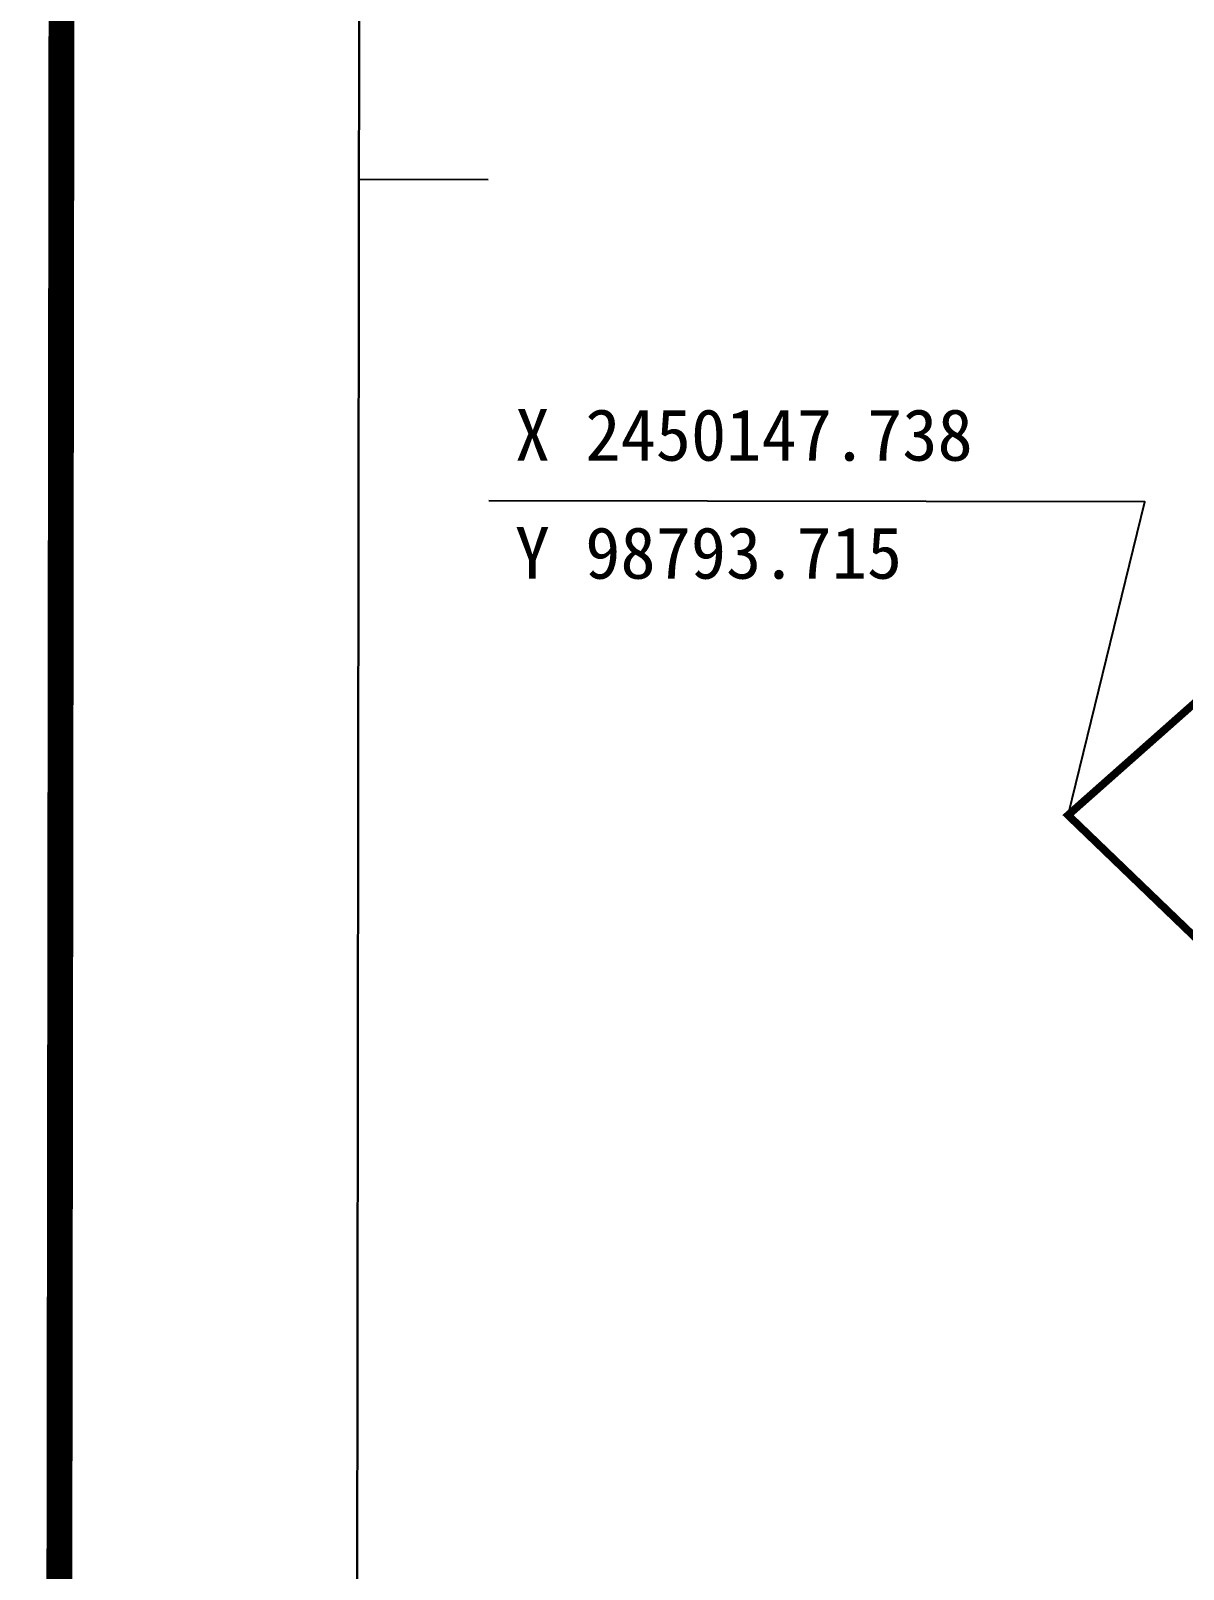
# Model space of a CAD drawing. Extents: x 99002 to 478558, y 2449839 to 2450453.
# Drawn here: x 478199.39 to 478221.65, y 2450087.06 to 2450116.78 of the extents above; entities that cross this region are included whole.
import ezdxf
from ezdxf.enums import TextEntityAlignment as Align

# ---------------------------------------------------------------- set-up
doc = ezdxf.new("R2010")
doc.units = 0
doc.header["$LTSCALE"] = 0.5
doc.layers.get('0').update_dxf_attribs({"linetype": 'CONTINUOUS'})
for name, color, linetype in [('GCD', 1, 'CONTINUOUS'), ('TK', 7, 'CONTINUOUS'), ('用地红线', 10, 'CONTINUOUS')]:
    doc.layers.add(name, color=color, linetype=linetype)
doc.styles.add('HZ', font='STXIHEI.TTF', dxfattribs={"width": 0.8})
doc.styles.add('方正中等线简体', font='FZZDXJW.TTF')

# ---------------------------------------------------------------- blocks, each defined once
blk = doc.blocks.new('GC200')
at = {"linetype": 'Continuous', "const_width": 0.2, "flags": 128}
blk.add_lwpolyline([(-0.1, 0, 1), (0.1, 0, 1)], format="xyb", close=True, dxfattribs=at)

msp = doc.modelspace()

# ---------------------------------------------------------------- linework, layer by layer
at = {"layer": 'TK', "color": 7, "linetype": 'Continuous'}
msp.add_line((478205.727, 2450113.908), (478208.227, 2450113.905), dxfattribs=at)
at = {"layer": 'TK', "color": 7, "linetype": 'Continuous', "flags": 128}
msp.add_lwpolyline([(478199.639, 2449858.161, 0.5, 0.5, 0), (478541.144, 2449857.709, 0.5, 0.5, 0), (478541.901, 2450429.219, 0.5, 0.5, 0), (478200.395, 2450429.671, 0.5, 0.5, 0)], format="xyseb", close=True, dxfattribs=at)
at = {"layer": 'TK', "color": 7, "linetype": 'Continuous'}
msp.add_lwpolyline([(478535.402, 2449863.467), (478205.396, 2449863.904), (478206.138, 2450423.913), (478536.143, 2450423.476)], close=True, dxfattribs=at)
at = {"layer": 'TK', "color": 7, "linetype": 'Continuous', "flags": 128}
msp.add_lwpolyline([(478205.396, 2449863.904), (478535.402, 2449863.467), (478536.143, 2450423.476), (478206.138, 2450423.913)], close=True, dxfattribs=at)
at = {"layer": '用地红线', "color": 10, "linetype": 'Continuous', "const_width": 0.15, "flags": 128}
msp.add_lwpolyline([(478535.49, 2449930.472), (478453.289, 2449876.704), (478219.426, 2450101.627), (478536.088, 2450382.14)], dxfattribs=at)
at = {"layer": '用地红线', "color": 10, "linetype": 'Continuous', "elevation": 1.447, "flags": 128}
msp.add_lwpolyline([(478219.426, 2450101.627), (478220.906, 2450107.678), (478208.239, 2450107.695)], dxfattribs=at)

# ---------------------------------------------------------------- block references
at = {"layer": 'GCD', "color": 1, "linetype": 'Continuous'}
ref = msp.add_blockref('GC200', (478217.074, 2450111.603, 1.447), dxfattribs=dict(at, xscale=4.876000004212864e-06, yscale=4.876000004212864e-06, zscale=4.876000004212864e-06))
ref.add_attrib('height', '1.45', dxfattribs={"linetype": 'Continuous', "height": 0.00000975, "style": '方正中等线简体', "width": 0.8}).set_placement((478217.674, 2450111.103, 1.447), align=Align.MIDDLE_LEFT)

# ---------------------------------------------------------------- texts
at = {"layer": '用地红线', "color": 10, "linetype": 'Continuous', "style": 'HZ'}
for s, p in [('X 2450147.738', (478208.741, 2450108.473, 1.447)), ('Y 98793.715', (478208.738, 2450106.194, 1.447))]:
    msp.add_text(s, height=1, dxfattribs=at).set_placement(p)

doc.saveas('drawing.dxf')
